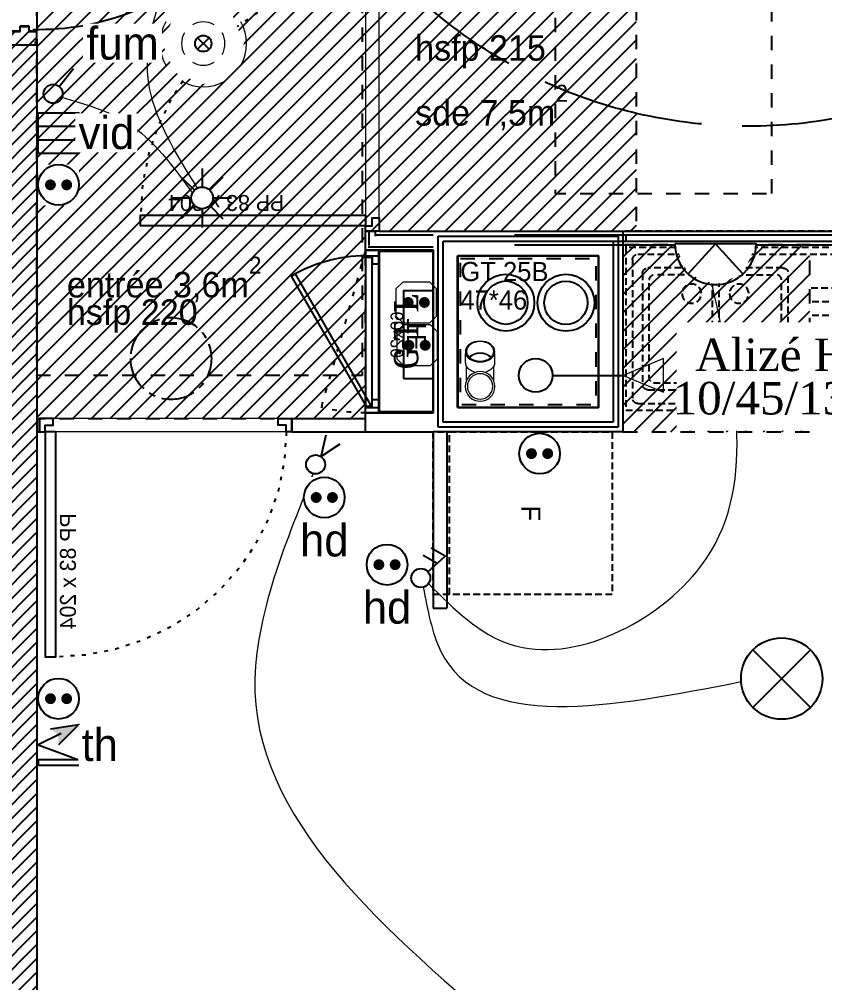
# Model space of a CAD drawing. Header units: centimetres. Extents: x -58072 to 12532, y -30603 to 6224.
# Drawn here: x 11442.9 to 11740.1, y 2738.3 to 3093.7 of the extents above; entities that cross this region are included whole.
import ezdxf
from ezdxf.enums import TextEntityAlignment as Align

# ---------------------------------------------------------------- set-up
doc = ezdxf.new("R2010")
doc.units = ezdxf.units.CM
for name, pattern in [('ACAD_ISO02W100', [15, 12, -3]), ('ISO-03', [1.5, 0.6, -0.9]), ('prelem_euev', [2, 1.25, -0.25, 0.25, -0.25]), ('Style de ligne -1', [0.41664, 0.20828, -0.20836]), ('Style de ligne -13', [0.147638, 0.098425, -0.049213]), ('Style de ligne -18', [0.164042, 0.054681, -0.109361]), ('Style de ligne -5', [0.20828, 0.069425, -0.138855]), ('VW-01', [0.41656, 0.20828, -0.20828])]:
    doc.linetypes.add(name, pattern=pattern)
for name, color, linetype in [('B Aménagement intérieur', 252, 'Continuous'), ('B Faux plafonds', 252, 'Continuous'), ('B Faux plafonds_Hatch', 9, 'Continuous'), ('B GÈnÈral_Hatch', 252, 'Continuous'), ('B Général', 252, 'Continuous'), ('C ANNOTATIONS-prestations', 252, 'Continuous'), ('C ANNOTATIONS-texte', 252, 'Continuous'), ('C ANNOTATIONS-textes-numérotation gaine', 252, 'ISO-03'), ('D SURFACES-shab', 252, 'Continuous'), ('F REMPLISSAGE-vert clair', 252, 'Continuous'), ('F REMPLISSAGE-vert foncé', 252, 'Continuous'), ('prlm-CVC-CHAUFF', 4, 'Continuous'), ('prlm-EAU-CHU', 42, 'Continuous'), ('prlm-EAU-EUEV', 25, 'Continuous'), ('prlm-GT', 242, 'Continuous'), ('prlm-MOD', 7, 'Continuous'), ('prlm-MOD-EL', 190, 'Continuous'), ('prlm-VMC', 93, 'Continuous')]:
    doc.layers.add(name, color=color, linetype=linetype)
for name, color, linetype, lineweight in [('prlm-ELEC-CFA', 1, 'Continuous', 25), ('prlm-ELEC-CFO', 1, 'Continuous', 25), ('prlm-ELEC-SSI', 6, 'Continuous', 25)]:
    doc.layers.add(name, color=color, linetype=linetype, lineweight=lineweight)
doc.layers.add('prlm-ZEROPLOT', color=254, linetype='Continuous', plot=False)
doc.layers.get('prlm-EAU-EUEV').off()
doc.styles.add('Eurostile', font='Eurosti.TTF')
doc.styles.add('prlm-elec-cfa', font='comic.ttf', dxfattribs={"height": 12})
doc.styles.add('prlm-elec-cfo', font='comic.ttf', dxfattribs={"height": 12})
doc.styles.add('prlm-elec-ssi', font='comic.ttf', dxfattribs={"height": 12})
doc.styles.add('prlm-mod', font='cambriaz.ttf', dxfattribs={"height": 18})
doc.styles.add('prlm-vmc', font='pala.ttf', dxfattribs={"height": 14})
pattern_1 = [(45, (0, 0), (2.4253472, -2.6458333), [])]
pattern_2 = [(45, (0, 0.2205), (-3.5277778, 3.3072917), [])]

# ---------------------------------------------------------------- blocks, each defined once
blk = doc.blocks.new('B 60.PP 93_204 PF1_2h mur20')
at = {"layer": 'B GÈnÈral_Hatch', "linetype": 'Continuous'}
h = blk.add_hatch(dxfattribs=at)
h.set_pattern_fill('50_BETON', color=256, style=0, pattern_type=2)
h.set_pattern_definition(pattern_1)
edge = h.paths.add_edge_path()
edge.add_line((-51.6, -8.95), (-50.94, -8.37))
edge.add_line((-50.94, -8.37), (-50.93, -8.36))
edge.add_arc((-50.79, -8.52), 0.2, 48.9909, 131.0091, ccw=False)
edge.add_line((-50.66, -8.36), (-50.65, -8.37))
edge.add_line((-50.65, -8.37), (-50.1, -8.86))
edge.add_line((-50.1, -8.86), (-50.1, -8.86))
edge.add_arc((-50.06, -8.82), 0.05, 228.9909, 270)
edge.add_line((-50.06, -8.87), (-50.06, -8.87))
edge.add_line((-50.06, -8.87), (-46.7, -8.87))
edge.add_line((-46.7, -8.87), (-46.69, -8.87))
edge.add_arc((-46.69, -8.83), 0.0435, 270, 360)
edge.add_line((-46.65, -8.83), (-46.65, 2.7))
edge.add_arc((-46.48, 2.7), 0.174, 90, 180, ccw=False)
edge.add_line((-46.48, 2.87), (-46.45, 2.87))
edge.add_line((-46.45, 2.87), (-44.9, 2.87))
edge.add_line((-44.9, 2.87), (-44.89, 2.87))
edge.add_arc((-44.89, 2.91), 0.0435, 270, 360)
edge.add_line((-44.85, 2.91), (-44.85, 5.96))
edge.add_arc((-44.89, 5.96), 0.0435, 0, 90)
edge.add_line((-44.89, 6), (-44.9, 6))
edge.add_line((-44.9, 6), (-46.45, 6))
edge.add_line((-46.45, 6), (-46.48, 6))
edge.add_arc((-46.48, 6.17), 0.174, 180, 270, ccw=False)
edge.add_line((-46.65, 6.17), (-46.65, 8.83))
edge.add_arc((-46.69, 8.83), 0.0435, 0, 90)
edge.add_line((-46.69, 8.87), (-46.7, 8.87))
edge.add_line((-46.7, 8.87), (-50.06, 8.87))
edge.add_line((-50.06, 8.87), (-50.06, 8.87))
edge.add_arc((-50.06, 8.82), 0.05, 90, 131.0091)
edge.add_line((-50.1, 8.86), (-50.1, 8.86))
edge.add_line((-50.1, 8.86), (-50.65, 8.37))
edge.add_line((-50.65, 8.37), (-50.66, 8.37))
edge.add_arc((-50.79, 8.52), 0.2, 233.0967, 311.0091, ccw=False)
edge.add_line((-50.91, 8.36), (-50.92, 8.36))
edge.add_line((-50.92, 8.36), (-51.44, 8.81))
edge.add_line((-51.44, 8.81), (-51.44, 8.81))
edge.add_line((-51.44, 8.81), (-51.6, 8.95))
edge.add_line((-51.6, 8.95), (-51.6, -8.95))
h = blk.add_hatch(dxfattribs=at)
h.set_pattern_fill('50_BETON', color=256, style=0, pattern_type=2)
h.set_pattern_definition(pattern_1)
edge = h.paths.add_edge_path()
edge.add_line((51.6, -8.95), (50.94, -8.37))
edge.add_line((50.94, -8.37), (50.93, -8.36))
edge.add_arc((50.79, -8.52), 0.2, 48.9909, 131.0091)
edge.add_line((50.66, -8.36), (50.65, -8.37))
edge.add_line((50.65, -8.37), (50.1, -8.86))
edge.add_line((50.1, -8.86), (50.1, -8.86))
edge.add_arc((50.06, -8.82), 0.05, 270, 311.0091, ccw=False)
edge.add_line((50.06, -8.87), (50.06, -8.87))
edge.add_line((50.06, -8.87), (46.7, -8.87))
edge.add_line((46.7, -8.87), (46.69, -8.87))
edge.add_arc((46.69, -8.83), 0.0435, 180, 270, ccw=False)
edge.add_line((46.65, -8.83), (46.65, 2.7))
edge.add_arc((46.48, 2.7), 0.174, 0, 90)
edge.add_line((46.48, 2.87), (46.45, 2.87))
edge.add_line((46.45, 2.87), (44.9, 2.87))
edge.add_line((44.9, 2.87), (44.89, 2.87))
edge.add_arc((44.89, 2.91), 0.0435, 180, 270, ccw=False)
edge.add_line((44.85, 2.91), (44.85, 5.96))
edge.add_arc((44.89, 5.96), 0.0435, 90, 180, ccw=False)
edge.add_line((44.89, 6), (44.9, 6))
edge.add_line((44.9, 6), (46.45, 6))
edge.add_line((46.45, 6), (46.48, 6))
edge.add_arc((46.48, 6.17), 0.174, 270, 360)
edge.add_line((46.65, 6.17), (46.65, 8.83))
edge.add_arc((46.69, 8.83), 0.0435, 90, 180, ccw=False)
edge.add_line((46.69, 8.87), (46.7, 8.87))
edge.add_line((46.7, 8.87), (50.06, 8.87))
edge.add_line((50.06, 8.87), (50.06, 8.87))
edge.add_arc((50.06, 8.82), 0.05, 48.9909, 90, ccw=False)
edge.add_line((50.1, 8.86), (50.1, 8.86))
edge.add_line((50.1, 8.86), (50.65, 8.37))
edge.add_line((50.65, 8.37), (50.66, 8.37))
edge.add_arc((50.79, 8.52), 0.2, 228.9909, 306.9033)
edge.add_line((50.91, 8.36), (50.92, 8.36))
edge.add_line((50.92, 8.36), (51.44, 8.81))
edge.add_line((51.44, 8.81), (51.44, 8.81))
edge.add_line((51.44, 8.81), (51.6, 8.95))
edge.add_line((51.6, 8.95), (51.6, -8.95))
at = {"layer": 'B Général', "linetype": 'Style de ligne -13', "ltscale": 25.4}
for p, q in [((46.7, 9), (-46.7, 9)), ((46.7, -9), (-46.7, -9))]:
    blk.add_line(p, q, dxfattribs=at)
at = {"layer": 'B Général', "linetype": 'Continuous', "flags": 128}
for points in [[(45, 12), (48.5, 12), (48.5, 10), (50, 10), (50.01, 106), (48.51, 106), (48.51, 104), (45.01, 104)], [(0, -20.5), (-14, -41.85), (14, -41.85)]]:
    blk.add_lwpolyline(points, close=True, dxfattribs=at)
for points in [[(-46.5, 8.83), (-46.5, 6.17, 0.414214), (-46.46, 6.13), (-46.45, 6.13), (-44.9, 6.13), (-44.87, 6.13, -0.414214), (-44.7, 5.96), (-44.7, 2.91, -0.414214), (-44.87, 2.74), (-44.9, 2.74), (-46.45, 2.74), (-46.46, 2.74, 0.414214), (-46.5, 2.7), (-46.5, -8.83, -0.414214), (-46.67, -9), (-46.7, -9), (-50.06, -9), (-50.07, -9, -0.18087), (-50.2, -8.95), (-50.2, -8.95), (-50.76, -8.47), (-50.76, -8.46, 0.373975), (-50.83, -8.46), (-50.83, -8.47), (-51.49, -9.04), (-51.6, -8.95), (-50.94, -8.37), (-50.93, -8.36, -0.373975), (-50.66, -8.36), (-50.65, -8.37), (-50.1, -8.86), (-50.1, -8.86, 0.18087), (-50.06, -8.87), (-50.06, -8.87), (-46.7, -8.87), (-46.69, -8.87, 0.414214), (-46.65, -8.83), (-46.65, 2.7, -0.414214), (-46.48, 2.87), (-46.45, 2.87), (-44.9, 2.87), (-44.89, 2.87, 0.414214), (-44.85, 2.91), (-44.85, 5.96, 0.414214), (-44.89, 6), (-44.9, 6), (-46.45, 6), (-46.48, 6, -0.414214), (-46.65, 6.17), (-46.65, 8.83, 0.414214), (-46.69, 8.87), (-46.7, 8.87), (-50.06, 8.87), (-50.06, 8.87, 0.18087), (-50.1, 8.86), (-50.1, 8.86), (-50.65, 8.37), (-50.66, 8.37, -0.353689), (-50.91, 8.36), (-50.92, 8.36), (-51.44, 8.81), (-51.44, 8.81), (-51.6, 8.95), (-51.49, 9.04), (-50.88, 8.51, 0.385556), (-50.77, 8.46), (-50.76, 8.47), (-50.2, 8.95), (-50.2, 8.95, -0.18087), (-50.07, 9), (-50.06, 9), (-46.7, 9), (-46.67, 9, -0.414214)], [(46.5, 8.83), (46.5, 6.17, -0.414214), (46.46, 6.13), (46.45, 6.13), (44.9, 6.13), (44.87, 6.13, 0.414214), (44.7, 5.96), (44.7, 2.91, 0.414214), (44.87, 2.74), (44.9, 2.74), (46.45, 2.74), (46.46, 2.74, -0.414214), (46.5, 2.7), (46.5, -8.83, 0.414214), (46.67, -9), (46.7, -9), (50.06, -9), (50.07, -9, 0.18087), (50.2, -8.95), (50.2, -8.95), (50.76, -8.47), (50.76, -8.46, -0.373975), (50.83, -8.46), (50.83, -8.47), (51.49, -9.04), (51.6, -8.95), (50.94, -8.37), (50.93, -8.36, 0.373975), (50.66, -8.36), (50.65, -8.37), (50.1, -8.86), (50.1, -8.86, -0.18087), (50.06, -8.87), (50.06, -8.87), (46.7, -8.87), (46.69, -8.87, -0.414214), (46.65, -8.83), (46.65, 2.7, 0.414214), (46.48, 2.87), (46.45, 2.87), (44.9, 2.87), (44.89, 2.87, -0.414214), (44.85, 2.91), (44.85, 5.96, -0.414214), (44.89, 6), (44.9, 6), (46.45, 6), (46.48, 6, 0.414214), (46.65, 6.17), (46.65, 8.83, -0.414214), (46.69, 8.87), (46.7, 8.87), (50.06, 8.87), (50.06, 8.87, -0.18087), (50.1, 8.86), (50.1, 8.86), (50.65, 8.37), (50.66, 8.37, 0.353689), (50.91, 8.36), (50.92, 8.36), (51.44, 8.81), (51.44, 8.81), (51.6, 8.95), (51.49, 9.04), (50.88, 8.51, -0.385556), (50.77, 8.46), (50.76, 8.47), (50.2, 8.95), (50.2, 8.95, 0.18087), (50.07, 9), (50.06, 9), (46.7, 9), (46.67, 9, 0.414214)]]:
    blk.add_lwpolyline(points, format="xyb", close=True, dxfattribs=at)
at = {"layer": 'B Général', "linetype": 'Continuous'}
blk.add_circle((48.5, 9.5), 0.5, dxfattribs=at)
blk.add_arc((48.5, 9.5), 94.5, 90, 181.2323, dxfattribs=at)
at = {"layer": 'C ANNOTATIONS-prestations', "insert": (25.17, 12.23), "char_height": 7.056, "attachment_point": 1, "rotation": 90, "line_spacing_factor": 0.894578, "style": 'Eurostile'}
blk.add_mtext('PP 93*204\\PPF 1/2h\\P', dxfattribs=at)
blk = doc.blocks.new('B 60.Frigo')
at = {"layer": 'B Général', "linetype": 'Style de ligne -13', "ltscale": 25.4, "flags": 128}
blk.add_lwpolyline([(-30, 30), (30, 30), (30, -30), (-30, -30)], close=True, dxfattribs=at)
blk.add_lwpolyline([(30, -30), (30, -36), (-30, -36), (-30, -30)], dxfattribs=at)
at = {"layer": 'B Général', "insert": (0, 0), "char_height": 7.06, "attachment_point": 5, "line_spacing_factor": 0.894578, "style": 'Eurostile'}
blk.add_mtext('F', dxfattribs=at)
blk = doc.blocks.new('B 60.Evier 120.60 T3 et +')
at = {"layer": 'B Général', "linetype": 'Style de ligne -13', "ltscale": 25.4}
for p, q in [((-55.5, -2.5), (55.5, -2.5)), ((-57.5, -55.5), (-57.5, -4.5)), ((57.5, -4.5), (57.5, -55.5)), ((0, -50.5), (0, -9.53)), ((2, -7.53), (51.79, -7.53)), ((18.98, -10), (18.98, -10)), ((53.79, -9.53), (53.79, -50.5)), ((-52.12, -15), (-7.88, -15)), ((-52.5, -20), (-7.5, -20)), ((-52.5, -25), (-7.5, -25)), ((-52.5, -30), (-7.5, -30)), ((-52.5, -35), (-7.5, -35)), ((-52.5, -40), (-7.5, -40)), ((-52.12, -45), (-7.88, -45)), ((25.65, -43.33), (25.65, -43.33)), ((51.79, -52.5), (2, -52.5)), ((9.17, -50), (9.17, -50)), ((55.5, -57.5), (-55.5, -57.5))]:
    blk.add_line(p, q, dxfattribs=at)
at = {"layer": 'B Général', "linetype": 'Style de ligne -13', "ltscale": 25.4, "flags": 128}
blk.add_lwpolyline([(-60, 0), (-60, 6), (60, 6), (60, 0)], dxfattribs=at)
blk.add_lwpolyline([(-60, 0), (60, 0), (60, -60), (-60, -60)], close=True, dxfattribs=at)
for points in [[(25.65, -12), (25.65, -48, -0.414212), (23.65, -50), (4.5, -50, -0.198914), (3.09, -49.41, -0.198914), (2.5, -48), (2.5, -12, -0.414214), (4.5, -10)], [(25.65, -12, 0.414212), (23.65, -10), (4.45, -10)], [(28.15, -12), (28.15, -48, 0.414212), (30.15, -50), (49.29, -50, 0.198914), (50.71, -49.41, 0.198914), (51.29, -48), (51.29, -12, 0.414214), (49.29, -10)], [(28.15, -12, -0.414212), (30.15, -10), (49.34, -10)]]:
    blk.add_lwpolyline(points, format="xyb", dxfattribs=at)
at = {"layer": 'B Général', "linetype": 'Style de ligne -13', "ltscale": 25.4}
for centre, start, end in [((-55.5, -4.5), 90, 180), ((55.5, -4.5), 0, 90), ((2, -9.53), 90, 180), ((51.79, -9.53), 0, 90), ((2, -50.5), 180, 270), ((51.79, -50.5), 270, 0), ((-55.5, -55.5), 180, 270), ((55.5, -55.5), 270, 0)]:
    blk.add_arc(centre, 2, start, end, dxfattribs=at)
for centre in [(18.15, -17), (35.65, -17)]:
    blk.add_ellipse(centre, major_axis=(3.54, 0), ratio=1, dxfattribs=at)
blk = doc.blocks.new('B 60.200_wc-2')
at = {"layer": 'B Général', "linetype": 'Continuous'}
for p, q in [((-25, -20.1), (-25, 0)), ((-24.9, 0.1), (24.9, 0.1)), ((25, -20.1), (25, 0)), ((-19.5, -44.2), (-19.5, -21.9)), ((19.5, -44.2), (19.5, -21.9))]:
    blk.add_line(p, q, dxfattribs=at)
at = {"layer": 'B Général', "linetype": 'Continuous', "flags": 128}
blk.add_lwpolyline([(-25, -20.1), (-24.9, -20.6), (-24.75, -20.9), (-24.55, -21.2), (-24.3, -21.45), (-23.9, -21.7), (-23.4, -21.85), (-23.15, -21.9), (23.25, -21.9), (23.55, -21.85), (23.9, -21.7), (24.2, -21.5), (24.45, -21.3), (24.65, -21.05), (24.8, -20.75), (24.9, -20.5), (24.95, -20.3), (25, -20.1)], dxfattribs=at)
for points in [[(-19.5, -44.2), (-19.5, -44.2, 0.036537), (-19.11, -49.53, 0.035337), (-17.94, -54.75), (-17.94, -54.75, 0.041299), (-16.22, -59.09), (-16.22, -59.09), (-16.22, -59.1, 0.041783), (-13.79, -63.08, 0.053503), (-10.77, -66.4), (-10.77, -66.4, 0.054816), (-7.12, -69.02), (-7.12, -69.02, 0.063755), (-3.68, -70.42), (-3.68, -70.42, 0.064897), (0, -70.9)], [(0, -70.9, 0.064897), (3.68, -70.42), (3.68, -70.42, 0.063726), (7.12, -69.02), (7.12, -69.02, 0.054816), (10.77, -66.4), (10.77, -66.4, 0.053503), (13.79, -63.08, 0.041783), (16.22, -59.1), (16.22, -59.09), (16.22, -59.09, 0.041299), (17.94, -54.75), (17.94, -54.75, 0.035337), (19.11, -49.53, 0.036556), (19.5, -44.2)]]:
    blk.add_lwpolyline(points, format="xyb", dxfattribs=at)
at = {"layer": 'B Général', "linetype": 'Continuous'}
for centre, start, end in [((-24.9, 0), 90, 180), ((24.9, 0), 0, 90)]:
    blk.add_arc(centre, 0.1, start, end, dxfattribs=at)
blk = doc.blocks.new('B 60.Groupe-2-1')
at = {"layer": 'B Général', "linetype": 'Style de ligne -1', "ltscale": 25.4, "flags": 128}
blk.add_lwpolyline([(-35.4, 7.6), (35.6, 7.6), (35.6, -32.4), (-35.4, -32.4)], close=True, dxfattribs=at)
at = {"layer": 'B Général', "xscale": -1, "rotation": 270}
blk.add_blockref('B 60.200_wc-2', (35.5, 7.5), dxfattribs=at)
blk = doc.blocks.new('B 60.WC-plan-PMR')
at = {"layer": 'B Général', "linetype": 'Style de ligne -1', "ltscale": 25.4, "flags": 128}
blk.add_lwpolyline([(-114.5, 112.5), (15.5, 112.5), (15.5, 32.5), (-114.5, 32.5)], close=True, dxfattribs=at)
at = {"layer": 'B Général'}
blk.add_blockref('B 60.Groupe-2-1', (0, 0), dxfattribs=at)
blk = doc.blocks.new('B 60.Groupe-1')
at = {"layer": 'B Général', "flags": 128}
for points in [[(-31.46, -5.77), (-31.46, -0.77), (-28.96, -0.77), (-28.96, -3.27), (-26.46, -3.27), (-26.46, -5.77)], [(26.04, -0.77), (26.04, -3.27), (-28.96, -3.27), (-28.96, -0.77)], [(28.54, -5.77), (28.54, -0.77), (26.04, -0.77), (26.04, -3.27), (23.54, -3.27), (23.54, -5.77)]]:
    blk.add_lwpolyline(points, close=True, dxfattribs=at)
blk = doc.blocks.new('B 60.TE')
at = {"layer": 'B Général', "linetype": 'Style de ligne -5', "ltscale": 25.4}
blk.add_line((-31.46, -0.77), (26.39, 15.56), dxfattribs=at)
at = {"layer": 'B Général', "flags": 128}
for points in [[(28.54, -5.77), (28.54, -25.77), (-31.46, -25.77), (-31.46, -5.77)], [(15.79, -14.77), (15.79, -25.77), (-16.46, -25.77), (-16.46, -14.77)]]:
    blk.add_lwpolyline(points, close=True, dxfattribs=at)
at = {"layer": 'B Général', "linetype": 'Style de ligne -5', "ltscale": 25.4}
blk.add_arc((-34.54, -0.77), 63.08, 359.9968, 14.9984, dxfattribs=at)
at = {"layer": 'B Général'}
blk.add_blockref('B 60.Groupe-1', (0, 0), dxfattribs=at)
at = {"layer": 'B Général', "insert": (-0.34, -16.08), "char_height": 7.056, "width": 32.25, "attachment_point": 2, "line_spacing_factor": 0.894578, "style": 'Eurostile'}
blk.add_mtext('TE ', dxfattribs=at)
at = {"layer": 'C ANNOTATIONS-prestations', "insert": (-0.34, -14.77), "char_height": 4.704, "width": 32.25, "attachment_point": 8, "line_spacing_factor": 0.894578, "style": 'Eurostile'}
blk.add_mtext('60x20', dxfattribs=at)
blk = doc.blocks.new('B 60.PP 80')
at = {"layer": 'B Général', "flags": 128}
blk.add_lwpolyline([(-43, 2.5), (-43, 85.5), (-39, 85.5), (-39, 2.5)], close=True, dxfattribs=at)
at = {"layer": 'B Général', "linetype": 'Style de ligne -18', "ltscale": 25.4, "flags": 128}
blk.add_lwpolyline([(46, 2.5), (45.27, 13.33), (43.1, 23.98), (39.53, 34.26), (34.61, 44), (28.44, 53.03), (21.1, 61.19), (12.74, 68.35), (3.5, 74.38), (-6.47, 79.18), (-17, 82.67), (-27.91, 84.79), (-39, 85.5)], dxfattribs=at)
at = {"layer": 'B Général', "linetype": 'Continuous', "flags": 128}
for points in [[(-45, 2.5), (-43, 2.5), (-43, 0), (-40, 0), (-40, -2.5), (-45, -2.5)], [(48, 2.5), (46, 2.5), (46, 0), (43, 0), (43, -2.5), (48, -2.5), (48, -2.5), (48, -2.5), (48, 1.79), (48, 1.79)]]:
    blk.add_lwpolyline(points, close=True, dxfattribs=at)
at = {"layer": 'C ANNOTATIONS-prestations', "insert": (-37.5, 32.5), "char_height": 5.8796, "attachment_point": 1, "rotation": 90, "line_spacing_factor": 0.894578, "style": 'Eurostile'}
blk.add_mtext('PP 83 x 204', dxfattribs=at)
blk = doc.blocks.new('B 60.Groupe-32-1')
at = {"layer": 'B Faux plafonds_Hatch', "linetype": 'Continuous'}
h = blk.add_hatch(dxfattribs=at)
h.set_pattern_fill('F_P__SOFFITE', color=256, style=0, pattern_type=2)
h.set_pattern_definition(pattern_2)
h.paths.add_polyline_path([(11570.69, 3159.39), (11570.69, 3247.39), (11449.44, 3247.39), (11449.44, 2946.48), (11570.69, 2946.48), (11570.69, 3015.48), (11670.69, 3015.48), (11670.69, 3159.39)])
h = blk.add_hatch(dxfattribs=at)
h.set_pattern_fill('F_P__SOFFITE', color=256, style=0, pattern_type=2)
h.set_pattern_definition(pattern_2)
h.paths.add_polyline_path([(11665.69, 2941.48), (11734.68, 2941.48), (11734.68, 3010.48), (11665.69, 3010.48)])
at = {"layer": 'B Faux plafonds', "linetype": 'VW-01', "ltscale": 25.4, "flags": 128}
for points in [[(11570.69, 3159.39), (11570.69, 3247.39), (11449.44, 3247.39), (11449.44, 2946.48), (11570.69, 2946.48), (11570.69, 3015.48), (11670.69, 3015.48), (11670.69, 3159.39)], [(11665.69, 2941.48), (11734.68, 2941.48), (11734.68, 3010.48), (11665.69, 3010.48)]]:
    blk.add_lwpolyline(points, close=True, dxfattribs=at)
at = {"layer": 'B Général', "linetype": 'Continuous'}
for p, q in [((11575.69, 3015.48), (11570.69, 3015.48)), ((11570.69, 3008.48), (11570.69, 3015.48)), ((11575.69, 3015.48), (11595.69, 3015.48)), ((11595.69, 3015.48), (11665.69, 3015.48)), ((11625.7, 3015.48), (11934.7, 3015.48)), ((11665.69, 3015.48), (11665.69, 2941.48)), ((11625.7, 3010.48), (11934.7, 3010.48)), ((11570.69, 3008.48), (11595.69, 3008.48)), ((11595.69, 2948.48), (11595.69, 3008.48)), ((11604.69, 3006.48), (11656.69, 3006.48)), ((11604.69, 2950.48), (11604.69, 3006.48)), ((11656.69, 3006.48), (11656.69, 2950.48)), ((11656.69, 2950.48), (11604.69, 2950.48)), ((11449.44, 2946.48), (11450.45, 2946.48)), ((11449.44, 2946.48), (11450.45, 2946.48)), ((11450.45, 2941.48), (11450.45, 2946.48)), ((11543.45, 2946.48), (11570.69, 2946.48)), ((11543.45, 2946.48), (11570.69, 2946.48)), ((11543.45, 2941.48), (11543.45, 2946.48)), ((11570.69, 2948.48), (11595.69, 2948.48)), ((11570.69, 2948.48), (11595.69, 2948.48)), ((11570.69, 2941.48), (11570.69, 2948.48)), ((11449.44, 2941.48), (11450.45, 2941.48)), ((11449.44, 2941.48), (11450.45, 2941.48)), ((11543.45, 2941.48), (11570.69, 2941.48)), ((11543.45, 2941.48), (11570.69, 2941.48)), ((11570.69, 2941.48), (11595.69, 2941.48)), ((11570.69, 2941.48), (11595.69, 2941.48)), ((11665.69, 2941.48), (11595.69, 2941.48)), ((11595.69, 2941.48), (11595.69, 2876.48)), ((11595.69, 2941.48), (11595.69, 2876.48)), ((11595.69, 2941.48), (11595.69, 2941.48)), ((11600.69, 2941.48), (11600.69, 2876.48)), ((11600.69, 2941.48), (11600.69, 2876.48)), ((11595.69, 2876.48), (11600.69, 2876.48))]:
    blk.add_line(p, q, dxfattribs=at)
at = {"layer": 'B Général', "linetype": 'VW-01', "ltscale": 25.4, "flags": 128}
blk.add_lwpolyline([(11449.44, 3182.32), (11569.44, 3182.32), (11569.44, 2962.32), (11449.44, 2962.32)], close=True, dxfattribs=at)
at = {"layer": 'D SURFACES-shab', "lineweight": 18, "flags": 128}
for points in [[(11449.44, 3247.39), (11570.69, 3247.39), (11570.69, 2946.48), (11449.44, 2946.48)], [(11575.7, 3015.47), (11575.7, 3159.38), (11670.69, 3159.39), (11670.69, 3247.39), (11934.69, 3247.39), (11934.69, 3015.48)], [(11539.44, 2346.49), (11934.69, 2346.49), (11934.7, 3010.48), (11665.69, 3010.48), (11665.69, 2941.48), (11449.45, 2941.48), (11449.44, 2706.49), (11539.45, 2706.49)]]:
    blk.add_lwpolyline(points, close=True, dxfattribs=at)
at = {"layer": 'F REMPLISSAGE-vert clair'}
for p, q in [((11571.99, 3010.3), (11571.99, 3015.48)), ((11574.39, 3013.66), (11574.39, 3015.48)), ((11574.77, 3014.18), (11595.69, 3014.18)), ((11597.49, 3013.68), (11663.89, 3013.68)), ((11597.49, 2943.28), (11597.49, 3013.68)), ((11625.7, 3014.18), (11934.7, 3014.18)), ((11663.89, 3013.68), (11663.89, 2943.28)), ((11599.29, 3011.88), (11662.09, 3011.88)), ((11599.29, 3011.88), (11662.09, 3011.88)), ((11599.29, 2945.08), (11599.29, 3011.88)), ((11599.29, 2945.08), (11599.29, 3011.88)), ((11625.7, 3011.78), (11934.7, 3011.78)), ((11662.09, 3011.88), (11662.09, 2945.08)), ((11662.09, 3011.88), (11662.09, 2945.08)), ((11571.62, 3009.78), (11595.69, 3009.78)), ((11663.89, 2943.28), (11597.49, 2943.28)), ((11662.09, 2945.08), (11599.29, 2945.08)), ((11662.09, 2945.08), (11599.29, 2945.08))]:
    blk.add_line(p, q, dxfattribs=at)
at = {"layer": 'F REMPLISSAGE-vert clair', "linetype": 'Continuous'}
for p, q in [((11604.69, 3006.48), (11656.69, 3006.48)), ((11604.69, 2950.48), (11604.69, 3006.48)), ((11656.69, 3006.48), (11656.69, 2950.48)), ((11656.69, 2950.48), (11604.69, 2950.48))]:
    blk.add_line(p, q, dxfattribs=at)
at = {"layer": 'F REMPLISSAGE-vert foncé', "linetype": 'Continuous'}
for p, q in [((11570.69, 3008.48), (11570.69, 3015.48)), ((11575.69, 3015.48), (11595.69, 3015.48)), ((11595.69, 3015.48), (11665.69, 3015.48)), ((11625.7, 3015.48), (11934.7, 3015.48)), ((11665.69, 3015.48), (11665.69, 2941.48)), ((11625.7, 3010.48), (11934.7, 3010.48)), ((11570.69, 3008.48), (11595.69, 3008.48)), ((11595.69, 2948.48), (11595.69, 3008.48)), ((11665.69, 2941.48), (11595.69, 2941.48))]:
    blk.add_line(p, q, dxfattribs=at)
at = {"layer": 'F REMPLISSAGE-vert foncé'}
for p, q in [((11571.99, 3010.3), (11571.99, 3015.48)), ((11574.39, 3013.66), (11574.39, 3015.48)), ((11574.77, 3014.18), (11595.69, 3014.18)), ((11597.49, 3013.68), (11663.89, 3013.68)), ((11597.49, 2943.28), (11597.49, 3013.68)), ((11625.7, 3014.18), (11934.7, 3014.18)), ((11663.89, 3013.68), (11663.89, 2943.28)), ((11625.7, 3011.78), (11934.7, 3011.78)), ((11571.62, 3009.78), (11595.69, 3009.78)), ((11663.89, 2943.28), (11597.49, 2943.28))]:
    blk.add_line(p, q, dxfattribs=at)
at = {"layer": 'B Général', "xscale": -1}
for name, p, rotation in [('B 60.WC-plan-PMR', (11608.1, 3143.88), 270.0082574151275), ('B 60.TE', (11569.92, 2977.02), 90), ('B 60.PP 80', (11495.45, 2943.98), 180)]:
    blk.add_blockref(name, p, dxfattribs=dict(at, rotation=rotation))
at = {"layer": 'B Général'}
for name, p, rotation in [('B 60.PP 80', (11573.19, 3060.48), 90), ('B 60.Frigo', (11631.69, 2911.48), 270)]:
    blk.add_blockref(name, p, dxfattribs=dict(at, rotation=rotation))
at = {"layer": 'B Général', "xscale": -1}
blk.add_blockref('B 60.Evier 120.60 T3 et +', (11726.69, 3009.48), dxfattribs=at)
at = {"layer": 'C ANNOTATIONS-prestations', "char_height": 9.407, "attachment_point": 1, "line_spacing_factor": 0.894578, "style": 'Eurostile'}
for s, insert, width in [('hsfp 215', (11588.99, 3087.82), 73.4456), ('hsfp 220', (11460.5, 2990.37), 106.0944)]:
    blk.add_mtext(s, dxfattribs=dict(at, insert=insert, width=width))
at = {"layer": 'C ANNOTATIONS-texte', "char_height": 9.4074, "attachment_point": 1, "line_spacing_factor": 0.894578, "style": 'Eurostile'}
for s, insert, width in [('sde 7,5m{\\H0.6667x;\\S2^ ;}', (11588.99, 3069.53), 139.08), ('entrée 3,6m{\\H0.6667x;\\S2^ ;}', (11460.5, 3006.13), 125)]:
    blk.add_mtext(s, dxfattribs=dict(at, insert=insert, width=width))
blk = doc.blocks.new('B 60.Groupe-42-1')
at = {"layer": 'B Général', "linetype": 'VW-01', "ltscale": 25.4, "flags": 128}
blk.add_lwpolyline([(11605.69, 3005.48), (11655.69, 3005.48), (11655.69, 2951.48), (11605.69, 2951.48)], close=True, dxfattribs=at)
at = {"layer": 'C ANNOTATIONS-textes-numérotation gaine', "insert": (11605.69, 3004.17), "char_height": 7.056, "width": 37, "attachment_point": 1, "line_spacing_factor": 0.894578, "style": 'Eurostile'}
blk.add_mtext('GT 25B\\P47*46', dxfattribs=at)
blk = doc.blocks.new('xi.gtl')
at = {"layer": 'prlm-MOD-EL', "color": 0}
for points in [[(2.8, 22.99), (2.02, 24.35), (50.51, 52.34), (51.28, 50.98)], [(0, 25), (2.02, 25), (2.02, 20), (0, 20)], [(60, 25), (57.98, 25), (57.98, 20), (60, 20)], [(0, 20), (60, 20), (60, 0), (0, 0)]]:
    blk.add_lwpolyline(points, close=True, dxfattribs=at)
blk.add_arc((2.02, 24.35), 55.99, 0.6678, 30, dxfattribs=at)
at = {"layer": 'prlm-MOD-EL', "color": 0, "style": 'prlm-mod', "flags": 8}
blk.add_attdef('GTL', text='', height=9, dxfattribs=at).set_placement((30, 10), align=Align.MIDDLE_CENTER)
blk = doc.blocks.new('xi.cee1')
at = {"layer": 'prlm-EAU-CHU', "color": 0, "lineweight": 13}
for p, q in [((7.43, 5), (2.17, 5)), ((12.09, 5.34), (8.77, 5.34)), ((2.17, -5), (7.43, -5)), ((8.77, -5.34), (12.09, -5.34))]:
    blk.add_line(p, q, dxfattribs=at)
for radius in [5.45, 4.69]:
    blk.add_circle((0, 0), radius, dxfattribs=at)
for centre, radius, start, end in [((10.09, 0.78), 4.99, 122.4397, 169.5051), ((8.79, 2.49), 2.86, 90.508, 118.9381), ((6.35, 0), 5.87, 317.8112, 42.1667), ((6.14, 0), 6.3, 318.9248, 41.0752), ((10.09, -0.78), 4.99, 190.4949, 237.5603), ((8.79, -2.49), 2.86, 241.0619, 269.492)]:
    blk.add_arc(centre, radius, start, end, dxfattribs=at)
for centre, major_axis, ratio in [((12.84, 0), (0, -5.44), 0.708306), ((12.94, 0), (0, -5.05), 0.707331)]:
    blk.add_ellipse(centre, major_axis=major_axis, ratio=ratio, dxfattribs=at)
blk = doc.blocks.new('xi.vp')
at = {"layer": 'prlm-ZEROPLOT', "linetype": 'prelem_euev', "ltscale": 10}
blk.add_circle((0, 0), 15, dxfattribs=at)
blk = doc.blocks.new('xi.dchrob')
at = {"layer": 'prlm-ZEROPLOT', "color": 253, "linetype": 'ACAD_ISO02W100', "ltscale": 5}
blk.add_circle((13.38, 0), 180, dxfattribs=at)
blk = doc.blocks.new('xi.SPOT')
at = {"color": 0, "lineweight": 5}
blk.add_wipeout([(-4, 0), (-2.83, -2.83), (0, -4), (2.83, -2.83), (4, 0), (2.83, 2.83), (0, 4), (-2.83, 2.83)], dxfattribs=at).dxf.layer = 'prlm-ELEC-CFO'
at = {"layer": 'prlm-ELEC-CFO', "color": 0, "linetype": 'ByBlock', "lineweight": -2, "flags": 128}
for points in [[(0, 10.88), (0, 4)], [(-7.69, 7.69), (-2.83, 2.83)], [(7.69, 7.69), (2.83, 2.83)], [(-10.88, 0), (-4, 0)], [(4, 0), (10.88, 0)], [(-2.83, -2.83), (-7.69, -7.69)], [(2.83, -2.83), (7.69, -7.69)], [(0, -4), (0, -10.88)]]:
    blk.add_lwpolyline(points, dxfattribs=at)
at = {"layer": 'prlm-ELEC-CFO', "color": 0, "linetype": 'ByBlock', "lineweight": -2}
blk.add_circle((0, 0), 4, dxfattribs=at)
blk = doc.blocks.new('xi.SA')
at = {"layer": 'prlm-ELEC-CFO', "color": 0}
blk.add_lwpolyline([(0.2, -1.28), (5.5, 5.28)], dxfattribs=at)
blk.add_circle((-2, -4), 3.5, dxfattribs=at)
blk = doc.blocks.new('xi.FUM')
at = {"color": 0}
blk.add_wipeout([(-10.61, -10.61), (-15, 0), (-10.61, 10.61), (0, 15), (10.61, 10.61), (15, 0), (10.61, -10.61), (0, -15)], dxfattribs=at).dxf.layer = 'prlm-ELEC-SSI'
at = {"layer": 'prlm-ELEC-SSI', "color": 0}
for points in [[(-2.12, 2.12), (2.12, -2.12)], [(2.12, 2.12), (-2.12, -2.12)]]:
    blk.add_lwpolyline(points, dxfattribs=at)
blk.add_circle((0, 0), 3, dxfattribs=at)
at = {"layer": 'prlm-ELEC-SSI', "color": 0, "lineweight": 13}
for radius, start, end in [(16, 60, 120), (16, 150, 210), (8, 60, 120), (16, 330, 30), (8, 150, 210), (8, 330, 30), (8, 240, 300), (16, 240, 300)]:
    blk.add_arc((0, 0), radius, start, end, dxfattribs=at)
blk = doc.blocks.new('xi.VID')
at = {"layer": 'prlm-ELEC-CFA', "color": 0, "linetype": 'ByBlock', "lineweight": -2, "flags": 128}
blk.add_lwpolyline([(-7.5, 7.5), (7.5, 7.5), (7.5, -7.5), (-7.5, -7.5)], close=True, dxfattribs=at)
at = {"layer": 'prlm-ELEC-CFA', "color": 0}
for points in [[(-7.5, 2.5), (7.5, 2.5)], [(-7.5, -2.5), (7.5, -2.5)]]:
    blk.add_lwpolyline(points, dxfattribs=at)
blk = doc.blocks.new('xi.PC')
at = {"color": 0, "lineweight": 5}
blk.add_wipeout([(-7.5, -7.5), (7.5, -7.5), (7.5, 7.5), (-7.5, 7.5)], dxfattribs=at).dxf.layer = 'prlm-ELEC-CFO'
at = {"layer": 'prlm-ELEC-CFO', "color": 0, "linetype": 'ByBlock', "lineweight": 5, "const_width": 2}
for points in [[(-4, 0, 1), (-2, 0, 1)], [(2, 0, 1), (4, 0, 1)]]:
    blk.add_lwpolyline(points, format="xyb", close=True, dxfattribs=at)
at = {"layer": 'prlm-ELEC-CFO', "color": 0, "linetype": 'ByBlock', "lineweight": -2}
blk.add_circle((0, 0), 7.5, dxfattribs=at)
blk = doc.blocks.new('xi.PCGTL')
at = {"layer": 'prlm-ELEC-CFO', "color": 0, "lineweight": 0}
blk.add_lwpolyline([(-7.5, -5), (-5, -7.5), (5, -7.5), (7.5, -5), (7.5, 5), (5, 7.5), (-5, 7.5), (-7.5, 5)], close=True, dxfattribs=at)
at = {"layer": 'prlm-ELEC-CFO', "color": 0, "linetype": 'ByBlock', "lineweight": 5, "const_width": 2}
for points in [[(-4, 0, 1), (-2, 0, 1)], [(2, 0, 1), (4, 0, 1)]]:
    blk.add_lwpolyline(points, format="xyb", close=True, dxfattribs=at)
blk = doc.blocks.new('xi.ECAP')
at = {"color": 0}
blk.add_wipeout([(-15, 0), (-10.13, 11.06), (0, 15), (10.13, 11.06), (15, 0)], dxfattribs=at).dxf.layer = 'prlm-ELEC-CFO'
at = {"layer": 'prlm-ELEC-CFO', "color": 0, "linetype": 'ByBlock', "lineweight": -2, "flags": 128}
blk.add_lwpolyline([(15, 0, 1), (-15, 0)], format="xyb", close=True, dxfattribs=at)
at = {"layer": 'prlm-ELEC-CFO', "color": 0}
blk.add_lwpolyline([(-10.13, 11.06), (0, 0), (10.13, 11.06)], dxfattribs=at)
blk = doc.blocks.new('xi.PTCE')
at = {"layer": 'prlm-ELEC-CFO', "color": 0}
for points in [[(-10.61, 10.61), (10.61, -10.61)], [(10.61, 10.61), (-10.61, -10.61)]]:
    blk.add_lwpolyline(points, dxfattribs=at)
at = {"layer": 'prlm-ELEC-CFO', "color": 0, "linetype": 'ByBlock'}
blk.add_circle((0, 0), 15, dxfattribs=at)
blk = doc.blocks.new('xi.VV')
at = {"layer": 'prlm-ELEC-CFO', "color": 0}
blk.add_lwpolyline([(6.95, 3.42), (0.01, -1.13), (1.91, 6.95)], dxfattribs=at)
blk.add_circle((-2, -4), 3.5, dxfattribs=at)
blk = doc.blocks.new('xi.DA')
at = {"layer": 'prlm-ELEC-CFO', "color": 0}
for points in [[(4.05, 1.39), (-1.17, 4.34)], [(0.61, -1.67), (7.04, 4.05), (1.81, 7.01)]]:
    blk.add_lwpolyline(points, dxfattribs=at)
blk.add_circle((-2, -4), 3.5, dxfattribs=at)
blk = doc.blocks.new('xi.PCHD')
at = {"color": 0, "lineweight": 5}
blk.add_wipeout([(-7.5, -7.5), (7.5, -7.5), (7.5, 7.5), (-7.5, 7.5)], dxfattribs=at).dxf.layer = 'prlm-ELEC-CFO'
at = {"layer": 'prlm-ELEC-CFO', "color": 0, "linetype": 'ByBlock', "lineweight": 5, "const_width": 2}
for points in [[(-4, 0, 1), (-2, 0, 1)], [(2, 0, 1), (4, 0, 1)]]:
    blk.add_lwpolyline(points, format="xyb", close=True, dxfattribs=at)
at = {"layer": 'prlm-ELEC-CFO', "color": 0, "linetype": 'ByBlock', "lineweight": -2}
blk.add_circle((0, 0), 7.5, dxfattribs=at)
blk = doc.blocks.new('xi.TH')
at = {"color": 0, "lineweight": 5}
blk.add_wipeout([(-7.5, -7.5), (7.5, -7.5), (7.5, 7.5), (-7.5, 7.5)], dxfattribs=at).dxf.layer = 'prlm-ELEC-CFA'
at = {"layer": 'prlm-ELEC-CFA', "lineweight": 5}
blk.add_hatch(color=0, dxfattribs=at).paths.add_polyline_path([(-3, 6), (-0.1, 3.7), (0, 0), (7.5, 7.5)])
at = {"layer": 'prlm-ELEC-CFA', "color": 0}
for points in [[(-3, 6), (7.5, 7.5), (0, 0)], [(0.95, 4.23), (-7.5, 0), (7.5, -5.5), (-7.5, -5.5), (-7.5, -7.5), (7.5, -7.5)]]:
    blk.add_lwpolyline(points, dxfattribs=at)
blk = doc.blocks.new('xi.be')
at = {"layer": 'prlm-VMC', "color": 0, "linetype": 'ByBlock', "lineweight": 5, "flags": 128}
blk.add_lwpolyline([(-6.17, -15), (6.17, -15), (0, 0)], close=True, dxfattribs=at)
at = {"layer": 'prlm-VMC', "color": 0, "linetype": 'ByBlock', "lineweight": 5}
blk.add_solid([(0, -1), (5.17, -14), (-5.17, -14), (0, -1)], dxfattribs=at)

msp = doc.modelspace()

# ---------------------------------------------------------------- hatches: boundary and pattern name
at = {"layer": 'B GÈnÈral_Hatch', "linetype": 'Continuous'}
h = msp.add_hatch(dxfattribs=at)
h.set_pattern_fill('50_BETON', color=256, style=0, pattern_type=2)
h.set_pattern_definition(pattern_1)
h.paths.add_polyline_path([(11431.443, 2336.491), (11449.443, 2336.491), (11449.443, 3084.223), (11431.443, 3084.223)])

# ---------------------------------------------------------------- linework, layer by layer
at = {"layer": 'B Général', "linetype": 'Continuous'}
for p, q in [((11431.443, 3084.223), (11449.443, 3084.223)), ((11449.443, 3084.223), (11449.443, 2346.491))]:
    msp.add_line(p, q, dxfattribs=at)
at = {"layer": 'B Général', "linetype": 'Continuous', "lineweight": 18}
msp.add_line((11449.443, 3084.223), (11449.443, 2346.491), dxfattribs=at)
at = {"layer": 'prlm-CVC-CHAUFF', "ltscale": 25}
for centre, radius in [((11622.449, 2989.152), 10.5), ((11644.643, 2989.114), 10.5), ((11622.449, 2989.152), 8), ((11644.643, 2989.114), 8)]:
    msp.add_circle(centre, radius, dxfattribs=at)
at = {"layer": 'prlm-ELEC-CFO', "lineweight": 25}
for p, q in [((11575.608, 3008.188), (11595.477, 3008.188)), ((11575.608, 2948.867), (11575.608, 3008.188)), ((11595.477, 3008.188), (11595.477, 2948.867)), ((11595.477, 2948.867), (11575.608, 2948.867))]:
    msp.add_line(p, q, dxfattribs=at)
at = {"layer": 'prlm-ELEC-CFO', "lineweight": 13}
for points in [[(11551.371, 2926.097), (11529.904, 2845.61), (11726.212, 2571.757), (11724.058, 2554.538)], [(11592.003, 2884.214), (11598.401, 2860.703), (11709.286, 2849.369)]]:
    msp.add_spline(points, degree=3, dxfattribs=at)
at = {"layer": 'prlm-GT'}
msp.add_lwpolyline([(11604.694, 2950.479), (11656.694, 2950.479), (11656.694, 3006.479), (11604.694, 3006.479)], close=True, dxfattribs=at)
at = {"layer": 'prlm-VMC'}
msp.add_lwpolyline([(11639.721, 2962.336), (11665.694, 2962.336)], dxfattribs=at)
msp.add_circle((11633.471, 2962.336), 6.25, dxfattribs=at)

# ---------------------------------------------------------------- block references
at = {"layer": 'B Aménagement intérieur'}
msp.add_blockref('B 60.Groupe-32-1', (0, 0), dxfattribs=at)
at = {"layer": 'B Général', "xscale": -1, "rotation": 270}
msp.add_blockref('B 60.PP 93_204 PF1_2h mur20', (11440.443, 3135.823), dxfattribs=at)
at = {"layer": 'C ANNOTATIONS-textes-numérotation gaine'}
msp.add_blockref('B 60.Groupe-42-1', (0, 0), dxfattribs=at)
at = {"layer": 'prlm-EAU-CHU', "ltscale": 50, "xscale": -1, "rotation": 270}
msp.add_blockref('xi.cee1', (11612.97, 2958.259), dxfattribs=at)
at = {"layer": 'prlm-EAU-EUEV', "ltscale": 50, "xscale": -1, "rotation": 180}
msp.add_blockref('xi.vp', (11498.946, 2968.544), dxfattribs=at)
at = {"layer": 'prlm-ELEC-CFA'}
msp.add_blockref('xi.VID', (11457.443, 3051.726), dxfattribs=at)
at = {"layer": 'prlm-ELEC-CFO'}
for name, p in [('xi.SA', (11457.443, 3070.207)), ('xi.PCGTL', (11589.424, 2989.232)), ('xi.PCGTL', (11589.697, 2973.43)), ('xi.VV', (11554.273, 2933.479)), ('xi.DA', (11593.084, 2891.591)), ('xi.PTCE', (11724.244, 2850.484))]:
    msp.add_blockref(name, p, dxfattribs=at)
at = {"layer": 'prlm-MOD', "rotation": 270}
msp.add_blockref('xi.dchrob', (11711.831, 3247.624), dxfattribs=at)
at = {"layer": 'prlm-MOD-EL', "rotation": 89.9999999999256}
msp.add_blockref('xi.gtl', (11595.694, 2948.479), dxfattribs=at).add_auto_attribs({'GTL': 'G T L'})
at = {"layer": 'prlm-VMC', "ltscale": 50, "rotation": 90}
msp.add_blockref('xi.be', (11665.694, 2962.336), dxfattribs=at)

# ---------------------------------------------------------------- next in the draw order: block references
at = {"layer": 'prlm-ELEC-CFA'}
msp.add_blockref('xi.TH', (11457.443, 2826.015), dxfattribs=at)
at = {"layer": 'prlm-ELEC-CFO'}
for name, p in [('xi.SPOT', (11510.394, 3027.795)), ('xi.PCHD', (11555.489, 2917.295)), ('xi.PCHD', (11578.622, 2892.507)), ('xi.PC', (11457.443, 2843.064))]:
    msp.add_blockref(name, p, dxfattribs=at)
at = {"layer": 'prlm-ELEC-CFO', "rotation": 180}
msp.add_blockref('xi.ECAP', (11699.833, 3010.81), dxfattribs=at)

# ---------------------------------------------------------------- next in the draw order: linework, layer by layer
at = {"layer": 'prlm-ELEC-CFO', "lineweight": 13}
for points in [[(11508.724, 3031.429), (11490.626, 3070.828), (11508.855, 3130.294)], [(11458.701, 3064.928), (11482.874, 3055.439), (11506.803, 3029.557)], [(11593.899, 2885.511), (11624.321, 2863.028), (11694.439, 2891.923), (11698.548, 2995.865)]]:
    msp.add_spline(points, degree=3, dxfattribs=at)

# ---------------------------------------------------------------- next in the draw order: texts
at = {"layer": 'prlm-ELEC-CFA', "lineweight": 20, "insert": (11472.652, 2826.015), "char_height": 12, "attachment_point": 5, "line_spacing_factor": 0.8, "style": 'prlm-elec-cfa', "bg_fill": 3, "box_fill_scale": 1.1, "bg_fill_color": 256, "bg_fill_transparency": 0}
msp.add_mtext('th', dxfattribs=at)
at = {"layer": 'prlm-ELEC-CFO', "lineweight": 20, "char_height": 12, "attachment_point": 5, "line_spacing_factor": 0.8, "style": 'prlm-elec-cfo', "bg_fill": 3, "box_fill_scale": 1.1, "bg_fill_color": 256, "bg_fill_transparency": 0}
for insert in [(11555.489, 2901.463), (11578.622, 2876.675)]:
    msp.add_mtext('hd', dxfattribs=dict(at, insert=insert))

# ---------------------------------------------------------------- next in the draw order: block references
at = {"layer": 'prlm-ELEC-CFO'}
for p in [(11457.443, 3032.612), (11634.922, 2933.479)]:
    msp.add_blockref('xi.PC', p, dxfattribs=at)
at = {"layer": 'prlm-ELEC-SSI'}
msp.add_blockref('xi.FUM', (11510.837, 3084.742), dxfattribs=at)

# ---------------------------------------------------------------- next in the draw order: texts
at = {"layer": 'prlm-ELEC-CFA', "lineweight": 20, "insert": (11475.107, 3051.726), "char_height": 12, "attachment_point": 5, "line_spacing_factor": 0.8, "style": 'prlm-elec-cfa', "bg_fill": 3, "box_fill_scale": 1.1, "bg_fill_color": 256, "bg_fill_transparency": 0}
msp.add_mtext('vid', dxfattribs=at)
at = {"layer": 'prlm-VMC', "ltscale": 25, "insert": (11720.754, 2961.832), "char_height": 12, "width": 58.61474, "attachment_point": 5, "line_spacing_factor": 0.8, "style": 'prlm-vmc', "bg_fill": 2}
msp.add_mtext('Alizé H 10/45/135', dxfattribs=at)

# ---------------------------------------------------------------- next in the draw order: texts
at = {"layer": 'prlm-ELEC-SSI', "lineweight": 20, "insert": (11481.03, 3084.742), "char_height": 12, "attachment_point": 5, "line_spacing_factor": 0.8, "style": 'prlm-elec-ssi', "bg_fill": 3, "box_fill_scale": 1.1, "bg_fill_color": 256, "bg_fill_transparency": 0}
msp.add_mtext('fum', dxfattribs=at)

doc.saveas('drawing.dxf')
